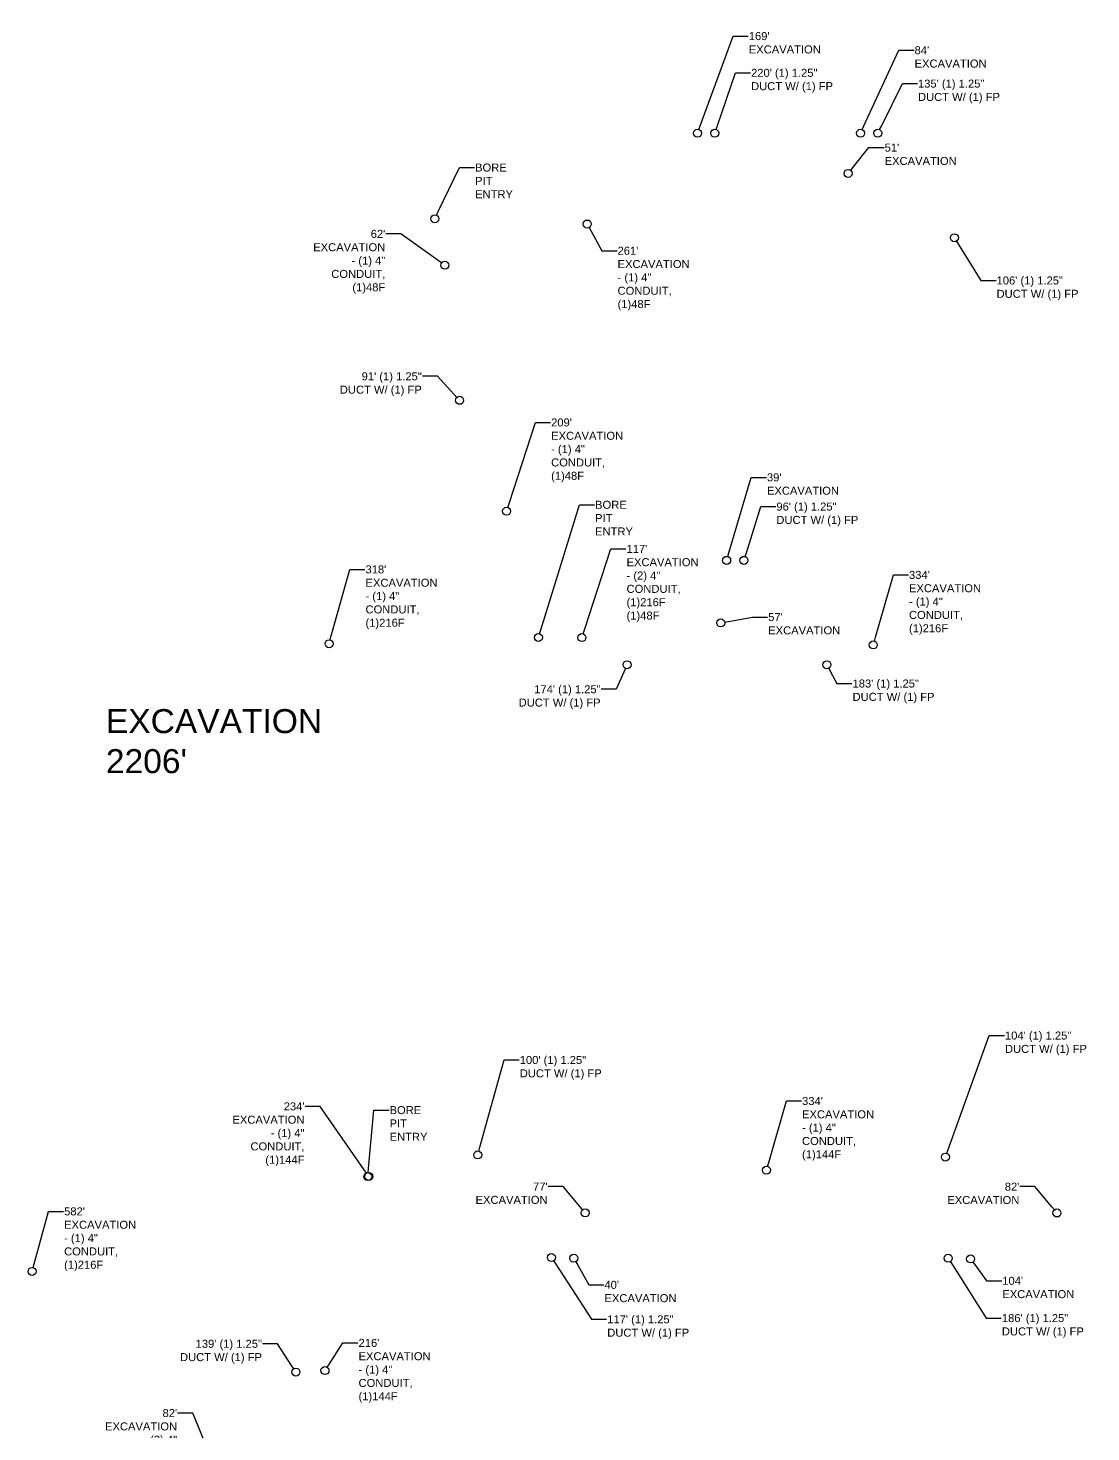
# Model space of a CAD drawing. Header units: millimetres. Extents: x -41032736 to 811436, y 699275 to 12282705.
# Drawn here: x -41032667 to -41032003, y 12281310 to 12282187 of the extents above; entities that cross this region are included whole.
import ezdxf
from ezdxf import colors
from ezdxf.entities.mleader import LeaderData, LeaderLine
from ezdxf.math import Vec2, Vec3

# ---------------------------------------------------------------- set-up
doc = ezdxf.new("R2010")
doc.units = ezdxf.units.MM
doc.header["$MEASUREMENT"] = 0
doc.layers.get('0').update_dxf_attribs({"linetype": 'CONTINUOUS'})
doc.layers.add('EXCAVATION', color=1, linetype='CONTINUOUS')
doc.styles.add('Legend', font='arial.ttf')
doc.styles.get("Standard").update_dxf_attribs({"font": 'arial.ttf'})

# ---------------------------------------------------------------- blocks, each defined once
blk = doc.blocks.new('_DotBlank')
at = {"color": 0, "linetype": 'ByBlock', "lineweight": -2}
blk.add_line((-0.5, 0), (-1, 0), dxfattribs=at)
blk.add_circle((0, 0), 0.5, dxfattribs=at)

msp = doc.modelspace()

# ---------------------------------------------------------------- texts
at = {"layer": 'EXCAVATION', "linetype": 'Continuous', "insert": (-41032618.46, 12281761.91), "char_height": 15, "attachment_point": 1}
msp.add_mtext_dynamic_manual_height_columns("EXCAVATION\\P2206'", width=166.4933, gutter_width=1, heights=[0], dxfattribs=at)

# ---------------------------------------------------------------- leaders
at = {"layer": 'EXCAVATION', "color": 1, "lineweight": 9}
ml = msp.add_multileader_mtext('Standard', dxfattribs=at)
ml.set_content("169' \\PEXCAVATION ", color=1, style='Legend')
ml.set_leader_properties()
ml.set_arrow_properties(name='DOTBLANK')
ml.build(insert=Vec2(0, 0))
ml.multileader.update_dxf_attribs({"dogleg_length": 0.36, "arrow_head_size": 5})
ctx = ml.context
ctx.base_point, ctx.char_height, ctx.arrow_head_size, ctx.landing_gap_size, ctx.plane_origin = Vec3(-41032217.15, 12282182.44), 5, 5, 0.347, Vec3(-41032217.74, 12282062.76)
notes = []
notes.append((ctx, [(1, (1, 1, 0), (-41032226.57, 12282182.44), (1, 0), 9.42, [(0, [(-41032248.84, 12282121.77)], 0, [])])]))
ctx.mtext.insert, ctx.mtext.width, ctx.mtext.defined_height, ctx.mtext.flow_direction = Vec3(-41032216.81, 12282184.94), 35.783, 11.4, 5
ctx.mtext.has_bg_fill, ctx.mtext.bg_color, ctx.mtext.bg_scale_factor, ctx.mtext.bg_transparency, ctx.mtext.use_window_bg_color = 1, -1027028792, 1.5, 0, 1
ml = msp.add_multileader_mtext('Standard', dxfattribs=at)
ml.set_content("84' \\PEXCAVATION ", color=1, style='Legend')
ml.set_leader_properties()
ml.set_arrow_properties(name='DOTBLANK')
ml.build(insert=Vec2(0, 0))
ml.multileader.update_dxf_attribs({"dogleg_length": 0.36, "arrow_head_size": 5})
ctx = ml.context
ctx.base_point, ctx.char_height, ctx.arrow_head_size, ctx.landing_gap_size, ctx.plane_origin = Vec3(-41032113.56, 12282173.59), 5, 5, 0.347, Vec3(-41032115.9, 12282062.76)
notes.append((ctx, [(1, (1, 1, 0), (-41032122.98, 12282173.59), (1, 0), 9.42, [(0, [(-41032147, 12282121.77)], 0, [])])]))
ctx.mtext.insert, ctx.mtext.width, ctx.mtext.defined_height, ctx.mtext.flow_direction = Vec3(-41032113.22, 12282176.09), 35.783, 11.4, 5
ctx.mtext.has_bg_fill, ctx.mtext.bg_color, ctx.mtext.bg_scale_factor, ctx.mtext.bg_transparency, ctx.mtext.use_window_bg_color = 1, -1027028792, 1.5, 0, 1
ml = msp.add_multileader_mtext('Standard', dxfattribs=at)
ml.set_content('62\' \\PEXCAVATION - (1) 4" CONDUIT, (1)48F\\P ', color=1, style='Legend')
ml.set_leader_properties()
ml.set_arrow_properties(name='DOTBLANK')
ml.build(insert=Vec2(0, 0))
ml.multileader.update_dxf_attribs({"dogleg_length": 0.36, "arrow_head_size": 5})
ctx = ml.context
ctx.base_point, ctx.char_height, ctx.arrow_head_size, ctx.landing_gap_size, ctx.plane_origin = Vec3(-41032492.6, 12282058.85), 5, 5, 0.347, Vec3(-41032375.01, 12281993.68)
ctx.text_align_type = 2
notes.append((ctx, [(0, (1, 1, 0), (-41032434.15, 12282058.85), (-1, 0), 9.42, [(0, [(-41032406.71, 12282039.25)], 0, [])])]))
ctx.mtext.insert, ctx.mtext.width, ctx.mtext.defined_height, ctx.mtext.alignment, ctx.mtext.flow_direction = Vec3(-41032443.92, 12282061.35), 42.6073, 12.23, 3, 5
ctx.mtext.has_bg_fill, ctx.mtext.bg_color, ctx.mtext.bg_scale_factor, ctx.mtext.bg_transparency, ctx.mtext.use_window_bg_color = 1, -1027028792, 1.5, 0, 1
ml = msp.add_multileader_mtext('Standard', dxfattribs=at)
ml.set_content('261\' \\PEXCAVATION - (1) 4" CONDUIT, (1)48F\\P ', color=1, style='Legend')
ml.set_leader_properties()
ml.set_arrow_properties(name='DOTBLANK')
ml.build(insert=Vec2(0, 0))
ml.multileader.update_dxf_attribs({"dogleg_length": 0.36, "arrow_head_size": 5})
ctx = ml.context
ctx.base_point, ctx.char_height, ctx.arrow_head_size, ctx.landing_gap_size, ctx.plane_origin = Vec3(-41032299.14, 12282048.33), 5, 5, 0.347, Vec3(-41032286.08, 12282019.45)
notes.append((ctx, [(1, (1, 1, 0), (-41032308.56, 12282048.33), (1, 0), 9.42, [(0, [(-41032317.78, 12282065.02)], 0, [])])]))
ctx.mtext.insert, ctx.mtext.width, ctx.mtext.defined_height, ctx.mtext.flow_direction = Vec3(-41032298.79, 12282050.83), 42.6073, 12.23, 5
ctx.mtext.has_bg_fill, ctx.mtext.bg_color, ctx.mtext.bg_scale_factor, ctx.mtext.bg_transparency, ctx.mtext.use_window_bg_color = 1, -1027028792, 1.5, 0, 1
at = {"layer": 'EXCAVATION', "linetype": 'Continuous'}
ml = msp.add_multileader_mtext('Standard', dxfattribs=at)
ml.set_content('106\' (1) 1.25"\\PDUCT W/ (1) FP', color=256, style='Legend')
ml.set_leader_properties()
ml.set_arrow_properties(name='DOTBLANK')
ml.build(insert=Vec2(0, 0))
ml.multileader.update_dxf_attribs({"dogleg_length": 0.36, "arrow_head_size": 5})
ctx = ml.context
ctx.base_point, ctx.char_height, ctx.arrow_head_size, ctx.landing_gap_size, ctx.plane_origin = Vec3(-41032062.34, 12282029.74), 5, 5, 0.347, Vec3(-41032099.08, 12281940.24)
notes.append((ctx, [(0, (1, 1, 0), (-41032071.77, 12282029.74), (1, 0), 9.42, [(0, [(-41032088.32, 12282056.44)], 0, [])])]))
ctx.mtext.insert, ctx.mtext.width, ctx.mtext.flow_direction = Vec3(-41032062, 12282032.24), 0.00000000248, 5
ctx.mtext.has_bg_fill, ctx.mtext.bg_color, ctx.mtext.bg_scale_factor, ctx.mtext.bg_transparency, ctx.mtext.use_window_bg_color = 1, -1027028792, 1.5, 0, 1
ml = msp.add_multileader_mtext('Standard', dxfattribs=at)
ml.set_content('91\' (1) 1.25"\\PDUCT W/ (1) FP', color=256, style='Legend')
ml.set_leader_properties()
ml.set_arrow_properties(name='DOTBLANK')
ml.build(insert=Vec2(0, 0))
ml.multileader.update_dxf_attribs({"dogleg_length": 0.36, "arrow_head_size": 5})
ctx = ml.context
ctx.base_point, ctx.char_height, ctx.arrow_head_size, ctx.landing_gap_size, ctx.plane_origin = Vec3(-41032486.45, 12281969.85), 5, 5, 0.347, Vec3(-41032401.49, 12281861.5)
ctx.text_align_type = 2
notes.append((ctx, [(1, (1, 1, 0), (-41032411.34, 12281969.85), (-1, 0), 9.42, [(0, [(-41032397.48, 12281954.85)], 0, [])])]))
ctx.mtext.insert, ctx.mtext.width, ctx.mtext.alignment, ctx.mtext.flow_direction = Vec3(-41032421.11, 12281972.35), 0.00000000248, 3, 5
ctx.mtext.has_bg_fill, ctx.mtext.bg_color, ctx.mtext.bg_scale_factor, ctx.mtext.bg_transparency, ctx.mtext.use_window_bg_color = 1, -1027028792, 1.5, 0, 1
at = {"layer": 'EXCAVATION', "color": 1, "lineweight": 9}
ml = msp.add_multileader_mtext('Standard', dxfattribs=at)
ml.set_content('209\' \\PEXCAVATION - (1) 4" CONDUIT, (1)48F\\P ', color=1, style='Legend')
ml.set_leader_properties()
ml.set_arrow_properties(name='DOTBLANK')
ml.build(insert=Vec2(0, 0))
ml.multileader.update_dxf_attribs({"dogleg_length": 0.36, "arrow_head_size": 5})
ctx = ml.context
ctx.base_point, ctx.char_height, ctx.arrow_head_size, ctx.landing_gap_size, ctx.plane_origin = Vec3(-41032340.65, 12281941.04), 5, 5, 0.347, Vec3(-41032336.45, 12281840.03)
notes.append((ctx, [(1, (1, 1, 0), (-41032350.07, 12281941.04), (1, 0), 9.42, [(0, [(-41032368.15, 12281885.59)], 0, [])])]))
ctx.mtext.insert, ctx.mtext.width, ctx.mtext.defined_height, ctx.mtext.flow_direction = Vec3(-41032340.3, 12281943.54), 42.6073, 12.23, 5
ctx.mtext.has_bg_fill, ctx.mtext.bg_color, ctx.mtext.bg_scale_factor, ctx.mtext.bg_transparency, ctx.mtext.use_window_bg_color = 1, -1027028792, 1.5, 0, 1
ml = msp.add_multileader_mtext('Standard', dxfattribs=at)
ml.set_content("39' \\PEXCAVATION ", color=1, style='Legend')
ml.set_leader_properties()
ml.set_arrow_properties(name='DOTBLANK')
ml.build(insert=Vec2(0, 0))
ml.multileader.update_dxf_attribs({"dogleg_length": 0.36, "arrow_head_size": 5})
ctx = ml.context
ctx.base_point, ctx.char_height, ctx.arrow_head_size, ctx.landing_gap_size, ctx.plane_origin = Vec3(-41032205.81, 12281906.72), 5, 5, 0.347, Vec3(-41032199.53, 12281795.86)
notes.append((ctx, [(1, (1, 1, 0), (-41032215.23, 12281906.72), (1, 0), 9.42, [(0, [(-41032230.63, 12281854.87)], 0, [])])]))
ctx.mtext.insert, ctx.mtext.width, ctx.mtext.defined_height, ctx.mtext.flow_direction = Vec3(-41032205.46, 12281909.22), 35.783, 11.4, 5
ctx.mtext.has_bg_fill, ctx.mtext.bg_color, ctx.mtext.bg_scale_factor, ctx.mtext.bg_transparency, ctx.mtext.use_window_bg_color = 1, -1027028792, 1.5, 0, 1
ml = msp.add_multileader_mtext('Standard', dxfattribs=at)
ml.set_content('117\' \\PEXCAVATION - (2) 4" CONDUIT, (1)216F\\P(1)48F ', color=1, style='Legend')
ml.set_leader_properties()
ml.set_arrow_properties(name='DOTBLANK')
ml.build(insert=Vec2(0, 0))
ml.multileader.update_dxf_attribs({"dogleg_length": 0.36, "arrow_head_size": 5})
ctx = ml.context
ctx.base_point, ctx.char_height, ctx.arrow_head_size, ctx.landing_gap_size, ctx.plane_origin = Vec3(-41032293.53, 12281862.06), 5, 5, 0.347, Vec3(-41032289.33, 12281761.04)
notes.append((ctx, [(1, (1, 1, 0), (-41032302.95, 12281862.06), (1, 0), 9.42, [(0, [(-41032321.03, 12281806.61)], 0, [])])]))
ctx.mtext.insert, ctx.mtext.width, ctx.mtext.defined_height, ctx.mtext.flow_direction = Vec3(-41032293.18, 12281864.56), 42.6073, 12.23, 5
ctx.mtext.has_bg_fill, ctx.mtext.bg_color, ctx.mtext.bg_scale_factor, ctx.mtext.bg_transparency, ctx.mtext.use_window_bg_color = 1, -1027028792, 1.5, 0, 1
ml = msp.add_multileader_mtext('Standard', dxfattribs=at)
ml.set_content('318\' \\PEXCAVATION - (1) 4" CONDUIT, (1)216F ', color=1, style='Legend')
ml.set_leader_properties()
ml.set_arrow_properties(name='DOTBLANK')
ml.build(insert=Vec2(0, 0))
ml.multileader.update_dxf_attribs({"dogleg_length": 0.36, "arrow_head_size": 5})
ctx = ml.context
ctx.base_point, ctx.char_height, ctx.arrow_head_size, ctx.landing_gap_size, ctx.plane_origin = Vec3(-41032456.62, 12281849.21), 5, 5, 0.347, Vec3(-41032447.3, 12281757.22)
notes.append((ctx, [(1, (1, 1, 0), (-41032466.04, 12281849.21), (1, 0), 9.42, [(0, [(-41032479, 12281802.79)], 0, [])])]))
ctx.mtext.insert, ctx.mtext.width, ctx.mtext.defined_height, ctx.mtext.flow_direction = Vec3(-41032456.28, 12281851.71), 42.6073, 12.23, 5
ctx.mtext.has_bg_fill, ctx.mtext.bg_color, ctx.mtext.bg_scale_factor, ctx.mtext.bg_transparency, ctx.mtext.use_window_bg_color = 1, -1027028792, 1.5, 0, 1
ml = msp.add_multileader_mtext('Standard', dxfattribs=at)
ml.set_content('334\' \\PEXCAVATION - (1) 4" CONDUIT, (1)216F ', color=1, style='Legend')
ml.set_leader_properties()
ml.set_arrow_properties(name='DOTBLANK')
ml.build(insert=Vec2(0, 0))
ml.multileader.update_dxf_attribs({"dogleg_length": 0.36, "arrow_head_size": 5})
ctx = ml.context
ctx.base_point, ctx.char_height, ctx.arrow_head_size, ctx.landing_gap_size, ctx.plane_origin = Vec3(-41032117.06, 12281845.78), 5, 5, 0.347, Vec3(-41032107.32, 12281756.43)
notes.append((ctx, [(1, (1, 1, 0), (-41032126.48, 12281845.78), (1, 0), 9.42, [(0, [(-41032139.02, 12281802)], 0, [])])]))
ctx.mtext.insert, ctx.mtext.width, ctx.mtext.defined_height, ctx.mtext.flow_direction = Vec3(-41032116.71, 12281848.28), 42.6073, 12.23, 5
ctx.mtext.has_bg_fill, ctx.mtext.bg_color, ctx.mtext.bg_scale_factor, ctx.mtext.bg_transparency, ctx.mtext.use_window_bg_color = 1, -1027028792, 1.5, 0, 1
ml = msp.add_multileader_mtext('Standard', dxfattribs=at)
ml.set_content("57' \\PEXCAVATION ", color=1, style='Legend')
ml.set_leader_properties()
ml.set_arrow_properties(name='DOTBLANK')
ml.build(insert=Vec2(0, 0))
ml.multileader.update_dxf_attribs({"dogleg_length": 0.36, "arrow_head_size": 5})
ctx = ml.context
ctx.base_point, ctx.char_height, ctx.arrow_head_size, ctx.landing_gap_size, ctx.plane_origin = Vec3(-41032205.02, 12281819.46), 5, 5, 0.347, Vec3(-41032203.25, 12281756.78)
notes.append((ctx, [(1, (1, 1, 0), (-41032214.44, 12281819.46), (1, 0), 9.42, [(0, [(-41032234.35, 12281815.79)], 0, [])])]))
ctx.mtext.insert, ctx.mtext.width, ctx.mtext.defined_height, ctx.mtext.flow_direction = Vec3(-41032204.68, 12281821.96), 35.783, 11.4, 5
ctx.mtext.has_bg_fill, ctx.mtext.bg_color, ctx.mtext.bg_scale_factor, ctx.mtext.bg_transparency, ctx.mtext.use_window_bg_color = 1, -1027028792, 1.5, 0, 1
at = {"layer": 'EXCAVATION', "linetype": 'Continuous'}
ml = msp.add_multileader_mtext('Standard', dxfattribs=at)
ml.set_content('174\' (1) 1.25"\\PDUCT W/ (1) FP', color=256, style='Legend')
ml.set_leader_properties()
ml.set_arrow_properties(name='DOTBLANK')
ml.build(insert=Vec2(0, 0))
ml.multileader.update_dxf_attribs({"dogleg_length": 0.36, "arrow_head_size": 5})
ctx = ml.context
ctx.base_point, ctx.char_height, ctx.arrow_head_size, ctx.landing_gap_size, ctx.plane_origin = Vec3(-41032374.73, 12281774.34), 5, 5, 0.347, Vec3(-41032312.45, 12281675.79)
ctx.text_align_type = 2
notes.append((ctx, [(1, (1, 1, 0), (-41032299.61, 12281774.34), (-1, 0), 9.42, [(0, [(-41032292.84, 12281789.65)], 0, [])])]))
ctx.mtext.insert, ctx.mtext.width, ctx.mtext.alignment, ctx.mtext.flow_direction = Vec3(-41032309.38, 12281776.84), 0.00000000248, 3, 5
ctx.mtext.has_bg_fill, ctx.mtext.bg_color, ctx.mtext.bg_scale_factor, ctx.mtext.bg_transparency, ctx.mtext.use_window_bg_color = 1, -1027028792, 1.5, 0, 1
ml = msp.add_multileader_mtext('Standard', dxfattribs=at)
ml.set_content('183\' (1) 1.25"\\PDUCT W/ (1) FP', color=256, style='Legend')
ml.set_leader_properties()
ml.set_arrow_properties(name='DOTBLANK')
ml.build(insert=Vec2(0, 0))
ml.multileader.update_dxf_attribs({"dogleg_length": 0.36, "arrow_head_size": 5})
ctx = ml.context
ctx.base_point, ctx.char_height, ctx.arrow_head_size, ctx.landing_gap_size, ctx.plane_origin = Vec3(-41032152.33, 12281777.91), 5, 5, 0.347, Vec3(-41032172.94, 12281675.28)
notes.append((ctx, [(0, (1, 1, 0), (-41032161.75, 12281777.91), (1, 0), 9.42, [(0, [(-41032168.04, 12281789.66)], 0, [])])]))
ctx.mtext.insert, ctx.mtext.width, ctx.mtext.flow_direction = Vec3(-41032151.98, 12281780.41), 0.00000000248, 5
ctx.mtext.has_bg_fill, ctx.mtext.bg_color, ctx.mtext.bg_scale_factor, ctx.mtext.bg_transparency, ctx.mtext.use_window_bg_color = 1, -1027028792, 1.5, 0, 1
ml = msp.add_multileader_mtext('Standard', dxfattribs=at)
ml.set_content('104\' (1) 1.25"\\PDUCT W/ (1) FP', color=256, style='Legend')
ml.set_leader_properties()
ml.set_arrow_properties(name='DOTBLANK')
ml.build(insert=Vec2(0, 0))
ml.multileader.update_dxf_attribs({"dogleg_length": 0.36, "arrow_head_size": 5})
ctx = ml.context
ctx.base_point, ctx.char_height, ctx.arrow_head_size, ctx.landing_gap_size, ctx.plane_origin = Vec3(-41032057.1, 12281557.96), 5, 5, 0.347, Vec3(-41032104.95, 12281372.2)
notes.append((ctx, [(0, (1, 1, 0), (-41032066.53, 12281557.96), (1, 0), 9.42, [(0, [(-41032093.98, 12281482.04)], 0, [])])]))
ctx.mtext.insert, ctx.mtext.width, ctx.mtext.flow_direction = Vec3(-41032056.76, 12281560.46), 0.00000000248, 5
ctx.mtext.has_bg_fill, ctx.mtext.bg_color, ctx.mtext.bg_scale_factor, ctx.mtext.bg_transparency, ctx.mtext.use_window_bg_color = 1, -1027028792, 1.5, 0, 1
ml = msp.add_multileader_mtext('Standard', dxfattribs=at)
ml.set_content('100\' (1) 1.25"\\PDUCT W/ (1) FP', color=256, style='Legend')
ml.set_leader_properties()
ml.set_arrow_properties(name='DOTBLANK')
ml.build(insert=Vec2(0, 0))
ml.multileader.update_dxf_attribs({"dogleg_length": 0.36, "arrow_head_size": 5})
ctx = ml.context
ctx.base_point, ctx.char_height, ctx.arrow_head_size, ctx.landing_gap_size, ctx.plane_origin = Vec3(-41032360.26, 12281542.68), 5, 5, 0.347, Vec3(-41032397.15, 12281373.5)
notes.append((ctx, [(0, (1, 1, 0), (-41032369.68, 12281542.68), (1, 0), 9.42, [(0, [(-41032386.18, 12281483.34)], 0, [])])]))
ctx.mtext.insert, ctx.mtext.width, ctx.mtext.flow_direction = Vec3(-41032359.91, 12281545.18), 0.00000000248, 5
ctx.mtext.has_bg_fill, ctx.mtext.bg_color, ctx.mtext.bg_scale_factor, ctx.mtext.bg_transparency, ctx.mtext.use_window_bg_color = 1, -1027028792, 1.5, 0, 1
at = {"layer": 'EXCAVATION', "color": 1, "lineweight": 9}
ml = msp.add_multileader_mtext('Standard', dxfattribs=at)
ml.set_content('334\' \\PEXCAVATION - (1) 4" CONDUIT, (1)144F ', color=1, style='Legend')
ml.set_leader_properties()
ml.set_arrow_properties(name='DOTBLANK')
ml.build(insert=Vec2(0, 0))
ml.multileader.update_dxf_attribs({"dogleg_length": 0.36, "arrow_head_size": 5})
ctx = ml.context
ctx.base_point, ctx.char_height, ctx.arrow_head_size, ctx.landing_gap_size, ctx.plane_origin = Vec3(-41032183.88, 12281517.06), 5, 5, 0.347, Vec3(-41032174.07, 12281428.26)
notes.append((ctx, [(1, (1, 1, 0), (-41032193.3, 12281517.06), (1, 0), 9.42, [(0, [(-41032205.77, 12281473.83)], 0, [])])]))
ctx.mtext.insert, ctx.mtext.width, ctx.mtext.defined_height, ctx.mtext.flow_direction = Vec3(-41032183.53, 12281519.56), 42.6073, 12.23, 5
ctx.mtext.has_bg_fill, ctx.mtext.bg_color, ctx.mtext.bg_scale_factor, ctx.mtext.bg_transparency, ctx.mtext.use_window_bg_color = 1, -1027028792, 1.5, 0, 1
ml = msp.add_multileader_mtext('Standard', dxfattribs=at)
ml.set_content('234\' \\PEXCAVATION - (1) 4" CONDUIT, (1)144F ', color=1, style='Legend')
ml.set_leader_properties()
ml.set_arrow_properties(name='DOTBLANK')
ml.build(insert=Vec2(0, 0))
ml.multileader.update_dxf_attribs({"dogleg_length": 0.36, "arrow_head_size": 5})
ctx = ml.context
ctx.base_point, ctx.char_height, ctx.arrow_head_size, ctx.landing_gap_size, ctx.plane_origin = Vec3(-41032543.08, 12281513.71), 5, 5, 0.347, Vec3(-41032422.5, 12281424.38)
ctx.text_align_type = 2
notes.append((ctx, [(0, (1, 1, 0), (-41032484.63, 12281513.71), (-1, 0), 9.42, [(0, [(-41032454.2, 12281469.95)], 0, [])])]))
ctx.mtext.insert, ctx.mtext.width, ctx.mtext.defined_height, ctx.mtext.alignment, ctx.mtext.flow_direction = Vec3(-41032494.4, 12281516.21), 42.6073, 12.23, 3, 5
ctx.mtext.has_bg_fill, ctx.mtext.bg_color, ctx.mtext.bg_scale_factor, ctx.mtext.bg_transparency, ctx.mtext.use_window_bg_color = 1, -1027028792, 1.5, 0, 1
ml = msp.add_multileader_mtext('Standard', dxfattribs=at)
ml.set_content("77' \\PEXCAVATION ", color=1, style='Legend')
ml.set_leader_properties()
ml.set_arrow_properties(name='DOTBLANK')
ml.build(insert=Vec2(0, 0))
ml.multileader.update_dxf_attribs({"dogleg_length": 0.36, "arrow_head_size": 5})
ctx = ml.context
ctx.base_point, ctx.char_height, ctx.arrow_head_size, ctx.landing_gap_size, ctx.plane_origin = Vec3(-41032391.17, 12281463.62), 5, 5, 0.347, Vec3(-41032297.95, 12281393.97)
ctx.text_align_type = 2
notes.append((ctx, [(0, (1, 1, 0), (-41032332.72, 12281463.62), (-1, 0), 9.42, [(0, [(-41032319.03, 12281447.15)], 0, [])])]))
ctx.mtext.insert, ctx.mtext.width, ctx.mtext.defined_height, ctx.mtext.alignment, ctx.mtext.flow_direction = Vec3(-41032342.49, 12281466.12), 35.783, 11.4, 3, 5
ctx.mtext.has_bg_fill, ctx.mtext.bg_color, ctx.mtext.bg_scale_factor, ctx.mtext.bg_transparency, ctx.mtext.use_window_bg_color = 1, -1027028792, 1.5, 0, 1
ml = msp.add_multileader_mtext('Standard', dxfattribs=at)
ml.set_content("82' \\PEXCAVATION ", color=1, style='Legend')
ml.set_leader_properties()
ml.set_arrow_properties(name='DOTBLANK')
ml.build(insert=Vec2(0, 0))
ml.multileader.update_dxf_attribs({"dogleg_length": 0.36, "arrow_head_size": 5})
ctx = ml.context
ctx.base_point, ctx.char_height, ctx.arrow_head_size, ctx.landing_gap_size, ctx.plane_origin = Vec3(-41032096.44, 12281463.54), 5, 5, 0.347, Vec3(-41032003.23, 12281393.89)
ctx.text_align_type = 2
notes.append((ctx, [(0, (1, 1, 0), (-41032037.99, 12281463.54), (-1, 0), 9.42, [(0, [(-41032024.3, 12281447.08)], 0, [])])]))
ctx.mtext.insert, ctx.mtext.width, ctx.mtext.defined_height, ctx.mtext.alignment, ctx.mtext.flow_direction = Vec3(-41032047.76, 12281466.04), 35.783, 11.4, 3, 5
ctx.mtext.has_bg_fill, ctx.mtext.bg_color, ctx.mtext.bg_scale_factor, ctx.mtext.bg_transparency, ctx.mtext.use_window_bg_color = 1, -1027028792, 1.5, 0, 1
ml = msp.add_multileader_mtext('Standard', dxfattribs=at)
ml.set_content('582\' \\PEXCAVATION - (1) 4" CONDUIT, (1)216F ', color=1, style='Legend')
ml.set_leader_properties()
ml.set_arrow_properties(name='DOTBLANK')
ml.build(insert=Vec2(0, 0))
ml.multileader.update_dxf_attribs({"dogleg_length": 0.36, "arrow_head_size": 5})
ctx = ml.context
ctx.base_point, ctx.char_height, ctx.arrow_head_size, ctx.landing_gap_size, ctx.plane_origin = Vec3(-41032644.93, 12281448.08), 5, 5, 0.347, Vec3(-41032632.89, 12281364.98)
notes.append((ctx, [(1, (1, 1, 0), (-41032654.35, 12281448.08), (1, 0), 9.42, [(0, [(-41032664.59, 12281410.55)], 0, [])])]))
ctx.mtext.insert, ctx.mtext.width, ctx.mtext.defined_height, ctx.mtext.flow_direction = Vec3(-41032644.58, 12281450.58), 42.6073, 12.23, 5
ctx.mtext.has_bg_fill, ctx.mtext.bg_color, ctx.mtext.bg_scale_factor, ctx.mtext.bg_transparency, ctx.mtext.use_window_bg_color = 1, -1027028792, 1.5, 0, 1
at = {"layer": 'EXCAVATION', "linetype": 'Continuous'}
ml = msp.add_multileader_mtext('Standard', dxfattribs=at)
ml.set_content('117\' (1) 1.25"\\PDUCT W/ (1) FP', color=256, style='Legend')
ml.set_leader_properties()
ml.set_arrow_properties(name='DOTBLANK')
ml.build(insert=Vec2(0, 0))
ml.multileader.update_dxf_attribs({"dogleg_length": 0.36, "arrow_head_size": 5})
ctx = ml.context
ctx.base_point, ctx.char_height, ctx.arrow_head_size, ctx.landing_gap_size, ctx.plane_origin = Vec3(-41032305.6, 12281380.64), 5, 5, 0.347, Vec3(-41032351.11, 12281309.42)
notes.append((ctx, [(0, (1, 1, 0), (-41032315.02, 12281380.64), (1, 0), 9.42, [(0, [(-41032340.15, 12281419.26)], 0, [])])]))
ctx.mtext.insert, ctx.mtext.width, ctx.mtext.flow_direction = Vec3(-41032305.25, 12281383.14), 0.00000000248, 5
ctx.mtext.has_bg_fill, ctx.mtext.bg_color, ctx.mtext.bg_scale_factor, ctx.mtext.bg_transparency, ctx.mtext.use_window_bg_color = 1, -1027028792, 1.5, 0, 1
ml = msp.add_multileader_mtext('Standard', dxfattribs=at)
ml.set_content('186\' (1) 1.25"\\PDUCT W/ (1) FP', color=256, style='Legend')
ml.set_leader_properties()
ml.set_arrow_properties(name='DOTBLANK')
ml.build(insert=Vec2(0, 0))
ml.multileader.update_dxf_attribs({"dogleg_length": 0.36, "arrow_head_size": 5})
ctx = ml.context
ctx.base_point, ctx.char_height, ctx.arrow_head_size, ctx.landing_gap_size, ctx.plane_origin = Vec3(-41032059.03, 12281381.43), 5, 5, 0.347, Vec3(-41032103.2, 12281308.97)
notes.append((ctx, [(0, (1, 1, 0), (-41032068.45, 12281381.43), (1, 0), 9.42, [(0, [(-41032092.23, 12281418.81)], 0, [])])]))
ctx.mtext.insert, ctx.mtext.width, ctx.mtext.flow_direction = Vec3(-41032058.68, 12281383.93), 0.00000000248, 5
ctx.mtext.has_bg_fill, ctx.mtext.bg_color, ctx.mtext.bg_scale_factor, ctx.mtext.bg_transparency, ctx.mtext.use_window_bg_color = 1, -1027028792, 1.5, 0, 1
at = {"layer": 'EXCAVATION', "color": 1, "lineweight": 9}
ml = msp.add_multileader_mtext('Standard', dxfattribs=at)
ml.set_content('216\' \\PEXCAVATION - (1) 4" CONDUIT, (1)144F ', color=1, style='Legend')
ml.set_leader_properties()
ml.set_arrow_properties(name='DOTBLANK')
ml.build(insert=Vec2(0, 0))
ml.multileader.update_dxf_attribs({"dogleg_length": 0.36, "arrow_head_size": 5})
ctx = ml.context
ctx.base_point, ctx.char_height, ctx.arrow_head_size, ctx.landing_gap_size, ctx.plane_origin = Vec3(-41032460.97, 12281365.91), 5, 5, 0.347, Vec3(-41032449.89, 12281303.09)
notes.append((ctx, [(1, (1, 1, 0), (-41032470.39, 12281365.91), (1, 0), 9.42, [(0, [(-41032481.59, 12281348.66)], 0, [])])]))
ctx.mtext.insert, ctx.mtext.width, ctx.mtext.defined_height, ctx.mtext.flow_direction = Vec3(-41032460.62, 12281368.41), 42.6073, 12.23, 5
ctx.mtext.has_bg_fill, ctx.mtext.bg_color, ctx.mtext.bg_scale_factor, ctx.mtext.bg_transparency, ctx.mtext.use_window_bg_color = 1, -1027028792, 1.5, 0, 1
ml = msp.add_multileader_mtext('Standard', dxfattribs=at)
ml.set_content('82\' \\PEXCAVATION - (3) 4" CONDUIT, (1)144F\\P(1)48F\\P(1)432F ', color=1, style='Legend')
ml.set_leader_properties()
ml.set_arrow_properties(name='DOTBLANK')
ml.build(insert=Vec2(0, 0))
ml.multileader.update_dxf_attribs({"dogleg_length": 0.36, "arrow_head_size": 5})
ctx = ml.context
ctx.base_point, ctx.char_height, ctx.arrow_head_size, ctx.landing_gap_size, ctx.plane_origin = Vec3(-41032622.67, 12281322.07), 5, 5, 0.347, Vec3(-41032493.55, 12281182.28)
ctx.text_align_type = 2
notes.append((ctx, [(0, (1, 1, 0), (-41032564.22, 12281322.07), (-1, 0), 9.42, [(0, [(-41032525.25, 12281227.85)], 0, [])])]))
ctx.mtext.insert, ctx.mtext.width, ctx.mtext.defined_height, ctx.mtext.alignment, ctx.mtext.flow_direction = Vec3(-41032573.99, 12281324.57), 41.1337, 12.23, 3, 5
ctx.mtext.has_bg_fill, ctx.mtext.bg_color, ctx.mtext.bg_scale_factor, ctx.mtext.bg_transparency, ctx.mtext.use_window_bg_color = 1, -1027028792, 1.5, 0, 1
for ctx, leaders in notes:
    for number, flags, end, landing, length, lines in leaders:
        leader = LeaderData()
        leader.index, (leader.has_last_leader_line, leader.has_dogleg_vector, leader.attachment_direction) = number, flags
        leader.last_leader_point, leader.dogleg_vector, leader.dogleg_length = Vec3(end), Vec3(landing), length
        for number, points, colour, breaks in lines:
            line = LeaderLine()
            line.index, line.vertices, line.color, line.breaks = number, Vec3.list(points), colors.encode_raw_color(colour), breaks
            leader.lines.append(line)
        ctx.leaders.append(leader)

# ---------------------------------------------------------------- next in the draw order: leaders
at = {"layer": 'EXCAVATION', "linetype": 'Continuous'}
ml = msp.add_multileader_mtext('Standard', dxfattribs=at)
ml.set_content('220\' (1) 1.25"\\PDUCT W/ (1) FP', color=256, style='Legend')
ml.set_leader_properties()
ml.set_arrow_properties(name='DOTBLANK')
ml.build(insert=Vec2(0, 0))
ml.multileader.update_dxf_attribs({"dogleg_length": 0.36, "arrow_head_size": 5})
ctx = ml.context
ctx.base_point, ctx.char_height, ctx.arrow_head_size, ctx.landing_gap_size, ctx.plane_origin = Vec3(-41032215.74, 12282159.48), 5, 5, 0.347, Vec3(-41032249.6, 12282007.36)
notes = []
notes.append((ctx, [(0, (1, 1, 0), (-41032225.16, 12282159.48), (1, 0), 9.42, [(0, [(-41032238.03, 12282121.77)], 0, [])])]))
ctx.mtext.insert, ctx.mtext.width, ctx.mtext.flow_direction = Vec3(-41032215.39, 12282161.98), 0.00000000248, 5
ctx.mtext.has_bg_fill, ctx.mtext.bg_color, ctx.mtext.bg_scale_factor, ctx.mtext.bg_transparency, ctx.mtext.use_window_bg_color = 1, -1027028792, 1.5, 0, 1
ml = msp.add_multileader_mtext('Standard', dxfattribs=at)
ml.set_content('135\' (1) 1.25"\\PDUCT W/ (1) FP', color=256, style='Legend')
ml.set_leader_properties()
ml.set_arrow_properties(name='DOTBLANK')
ml.build(insert=Vec2(0, 0))
ml.multileader.update_dxf_attribs({"dogleg_length": 0.36, "arrow_head_size": 5})
ctx = ml.context
ctx.base_point, ctx.char_height, ctx.arrow_head_size, ctx.landing_gap_size, ctx.plane_origin = Vec3(-41032111.44, 12282152.75), 5, 5, 0.347, Vec3(-41032147.76, 12282007.36)
notes.append((ctx, [(0, (1, 1, 0), (-41032120.86, 12282152.75), (1, 0), 9.42, [(0, [(-41032136.19, 12282121.77)], 0, [])])]))
ctx.mtext.insert, ctx.mtext.width, ctx.mtext.flow_direction = Vec3(-41032111.09, 12282155.25), 0.00000000248, 5
ctx.mtext.has_bg_fill, ctx.mtext.bg_color, ctx.mtext.bg_scale_factor, ctx.mtext.bg_transparency, ctx.mtext.use_window_bg_color = 1, -1027028792, 1.5, 0, 1
at = {"layer": 'EXCAVATION', "color": 7, "lineweight": 9}
ml = msp.add_multileader_mtext('Standard', dxfattribs=at)
ml.set_content('BORE PIT ENTRY ', color=7, style='Legend')
ml.set_leader_properties()
ml.set_arrow_properties(name='DOTBLANK')
ml.build(insert=Vec2(0, 0))
ml.multileader.update_dxf_attribs({"dogleg_length": 0.36, "arrow_head_size": 5})
ctx = ml.context
ctx.base_point, ctx.char_height, ctx.arrow_head_size, ctx.landing_gap_size, ctx.plane_origin = Vec3(-41032388.16, 12282100.3), 5, 5, 0.347, Vec3(-41032398.32, 12282015.48)
notes.append((ctx, [(1, (1, 1, 0), (-41032397.58, 12282100.3), (1, 0), 9.42, [(0, [(-41032412.96, 12282068.3)], 0, [])])]))
ctx.mtext.insert, ctx.mtext.width, ctx.mtext.defined_height, ctx.mtext.flow_direction = Vec3(-41032387.81, 12282102.8), 22.8053, 11.4, 5
ctx.mtext.has_bg_fill, ctx.mtext.bg_color, ctx.mtext.bg_scale_factor, ctx.mtext.bg_transparency, ctx.mtext.use_window_bg_color = 1, -1027028792, 1.5, 0, 1
ml = msp.add_multileader_mtext('Standard', dxfattribs=at)
ml.set_content('BORE PIT ENTRY ', color=7, style='Legend')
ml.set_leader_properties()
ml.set_arrow_properties(name='DOTBLANK')
ml.build(insert=Vec2(0, 0))
ml.multileader.update_dxf_attribs({"dogleg_length": 0.36, "arrow_head_size": 5})
ctx = ml.context
ctx.base_point, ctx.char_height, ctx.arrow_head_size, ctx.landing_gap_size, ctx.plane_origin = Vec3(-41032313.19, 12281889.59), 5, 5, 0.347, Vec3(-41032333.63, 12281753.84)
notes.append((ctx, [(1, (1, 1, 0), (-41032322.61, 12281889.59), (1, 0), 9.42, [(0, [(-41032348.27, 12281806.66)], 0, [])])]))
ctx.mtext.insert, ctx.mtext.width, ctx.mtext.defined_height, ctx.mtext.flow_direction = Vec3(-41032312.85, 12281892.09), 22.8053, 11.4, 5
ctx.mtext.has_bg_fill, ctx.mtext.bg_color, ctx.mtext.bg_scale_factor, ctx.mtext.bg_transparency, ctx.mtext.use_window_bg_color = 1, -1027028792, 1.5, 0, 1
at = {"layer": 'EXCAVATION', "linetype": 'Continuous'}
ml = msp.add_multileader_mtext('Standard', dxfattribs=at)
ml.set_content('96\' (1) 1.25"\\PDUCT W/ (1) FP', color=256, style='Legend')
ml.set_leader_properties()
ml.set_arrow_properties(name='DOTBLANK')
ml.build(insert=Vec2(0, 0))
ml.multileader.update_dxf_attribs({"dogleg_length": 0.36, "arrow_head_size": 5})
ctx = ml.context
ctx.base_point, ctx.char_height, ctx.arrow_head_size, ctx.landing_gap_size, ctx.plane_origin = Vec3(-41032199.92, 12281888.48), 5, 5, 0.347, Vec3(-41032231.39, 12281740.46)
notes.append((ctx, [(0, (1, 1, 0), (-41032209.34, 12281888.48), (1, 0), 9.42, [(0, [(-41032219.82, 12281854.87)], 0, [])])]))
ctx.mtext.insert, ctx.mtext.width, ctx.mtext.flow_direction = Vec3(-41032199.57, 12281890.98), 0.00000000248, 5
ctx.mtext.has_bg_fill, ctx.mtext.bg_color, ctx.mtext.bg_scale_factor, ctx.mtext.bg_transparency, ctx.mtext.use_window_bg_color = 1, -1027028792, 1.5, 0, 1
at = {"layer": 'EXCAVATION', "color": 7, "lineweight": 9}
ml = msp.add_multileader_mtext('Standard', dxfattribs=at)
ml.set_content('BORE PIT ENTRY ', color=7, style='Legend')
ml.set_leader_properties()
ml.set_arrow_properties(name='DOTBLANK')
ml.build(insert=Vec2(0, 0))
ml.multileader.update_dxf_attribs({"dogleg_length": 0.36, "arrow_head_size": 5})
ctx = ml.context
ctx.base_point, ctx.char_height, ctx.arrow_head_size, ctx.landing_gap_size, ctx.plane_origin = Vec3(-41032441.58, 12281511.38), 5, 5, 0.347, Vec3(-41032440.27, 12281417.02)
notes.append((ctx, [(1, (1, 1, 0), (-41032451, 12281511.38), (1, 0), 9.42, [(0, [(-41032454.9, 12281469.84)], 0, [])])]))
ctx.mtext.insert, ctx.mtext.width, ctx.mtext.defined_height, ctx.mtext.flow_direction = Vec3(-41032441.23, 12281513.88), 22.8053, 11.4, 5
ctx.mtext.has_bg_fill, ctx.mtext.bg_color, ctx.mtext.bg_scale_factor, ctx.mtext.bg_transparency, ctx.mtext.use_window_bg_color = 1, -1027028792, 1.5, 0, 1
at = {"layer": 'EXCAVATION', "color": 1, "lineweight": 9}
ml = msp.add_multileader_mtext('Standard', dxfattribs=at)
ml.set_content("40' \\PEXCAVATION ", color=1, style='Legend')
ml.set_leader_properties()
ml.set_arrow_properties(name='DOTBLANK')
ml.build(insert=Vec2(0, 0))
ml.multileader.update_dxf_attribs({"dogleg_length": 0.36, "arrow_head_size": 5})
ctx = ml.context
ctx.base_point, ctx.char_height, ctx.arrow_head_size, ctx.landing_gap_size, ctx.plane_origin = Vec3(-41032307.33, 12281402.21), 5, 5, 0.347, Vec3(-41032311.49, 12281366.01)
notes.append((ctx, [(1, (1, 1, 0), (-41032316.75, 12281402.21), (1, 0), 9.42, [(0, [(-41032326.13, 12281418.83)], 0, [])])]))
ctx.mtext.insert, ctx.mtext.width, ctx.mtext.defined_height, ctx.mtext.flow_direction = Vec3(-41032306.98, 12281404.71), 35.783, 11.4, 5
ctx.mtext.has_bg_fill, ctx.mtext.bg_color, ctx.mtext.bg_scale_factor, ctx.mtext.bg_transparency, ctx.mtext.use_window_bg_color = 1, -1027028792, 1.5, 0, 1
ml = msp.add_multileader_mtext('Standard', dxfattribs=at)
ml.set_content("104' \\PEXCAVATION ", color=1, style='Legend')
ml.set_leader_properties()
ml.set_arrow_properties(name='DOTBLANK')
ml.build(insert=Vec2(0, 0))
ml.multileader.update_dxf_attribs({"dogleg_length": 0.36, "arrow_head_size": 5})
ctx = ml.context
ctx.base_point, ctx.char_height, ctx.arrow_head_size, ctx.landing_gap_size, ctx.plane_origin = Vec3(-41032058.77, 12281404.72), 5, 5, 0.347, Vec3(-41032063.58, 12281365.56)
notes.append((ctx, [(1, (1, 1, 0), (-41032068.19, 12281404.72), (1, 0), 9.42, [(0, [(-41032078.21, 12281418.38)], 0, [])])]))
ctx.mtext.insert, ctx.mtext.width, ctx.mtext.defined_height, ctx.mtext.flow_direction = Vec3(-41032058.43, 12281407.22), 35.783, 11.4, 5
ctx.mtext.has_bg_fill, ctx.mtext.bg_color, ctx.mtext.bg_scale_factor, ctx.mtext.bg_transparency, ctx.mtext.use_window_bg_color = 1, -1027028792, 1.5, 0, 1
at = {"layer": 'EXCAVATION', "linetype": 'Continuous'}
ml = msp.add_multileader_mtext('Standard', dxfattribs=at)
ml.set_content('139\' (1) 1.25"\\PDUCT W/ (1) FP', color=256, style='Legend')
ml.set_leader_properties()
ml.set_arrow_properties(name='DOTBLANK')
ml.build(insert=Vec2(0, 0))
ml.multileader.update_dxf_attribs({"dogleg_length": 0.36, "arrow_head_size": 5})
ctx = ml.context
ctx.base_point, ctx.char_height, ctx.arrow_head_size, ctx.landing_gap_size, ctx.plane_origin = Vec3(-41032586.3, 12281365.36), 5, 5, 0.347, Vec3(-41032510.72, 12281229.77)
ctx.text_align_type = 2
notes.append((ctx, [(1, (1, 1, 0), (-41032511.19, 12281365.36), (-1, 0), 9.42, [(0, [(-41032499.76, 12281347.67)], 0, [])])]))
ctx.mtext.insert, ctx.mtext.width, ctx.mtext.alignment, ctx.mtext.flow_direction = Vec3(-41032520.96, 12281367.86), 0.00000000248, 3, 5
ctx.mtext.has_bg_fill, ctx.mtext.bg_color, ctx.mtext.bg_scale_factor, ctx.mtext.bg_transparency, ctx.mtext.use_window_bg_color = 1, -1027028792, 1.5, 0, 1
for ctx, leaders in notes:
    for number, flags, end, landing, length, lines in leaders:
        leader = LeaderData()
        leader.index, (leader.has_last_leader_line, leader.has_dogleg_vector, leader.attachment_direction) = number, flags
        leader.last_leader_point, leader.dogleg_vector, leader.dogleg_length = Vec3(end), Vec3(landing), length
        for number, points, colour, breaks in lines:
            line = LeaderLine()
            line.index, line.vertices, line.color, line.breaks = number, Vec3.list(points), colors.encode_raw_color(colour), breaks
            leader.lines.append(line)
        ctx.leaders.append(leader)

# ---------------------------------------------------------------- next in the draw order: leaders
at = {"layer": 'EXCAVATION', "color": 1, "lineweight": 9}
ml = msp.add_multileader_mtext('Standard', dxfattribs=at)
ml.set_content("51' \\PEXCAVATION ", color=1, style='Legend')
ml.set_leader_properties()
ml.set_arrow_properties(name='DOTBLANK')
ml.build(insert=Vec2(0, 0))
ml.multileader.update_dxf_attribs({"dogleg_length": 0.36, "arrow_head_size": 5})
ctx = ml.context
ctx.base_point, ctx.char_height, ctx.arrow_head_size, ctx.landing_gap_size, ctx.plane_origin = Vec3(-41032132.29, 12282112.75), 5, 5, 0.347, Vec3(-41032123.61, 12282037.59)
notes = []
notes.append((ctx, [(1, (1, 1, 0), (-41032141.71, 12282112.75), (1, 0), 9.42, [(0, [(-41032154.72, 12282096.6)], 0, [])])]))
ctx.mtext.insert, ctx.mtext.width, ctx.mtext.defined_height, ctx.mtext.flow_direction = Vec3(-41032131.94, 12282115.25), 35.783, 11.4, 5
ctx.mtext.has_bg_fill, ctx.mtext.bg_color, ctx.mtext.bg_scale_factor, ctx.mtext.bg_transparency, ctx.mtext.use_window_bg_color = 1, -1027028792, 1.5, 0, 1
for ctx, leaders in notes:
    for number, flags, end, landing, length, lines in leaders:
        leader = LeaderData()
        leader.index, (leader.has_last_leader_line, leader.has_dogleg_vector, leader.attachment_direction) = number, flags
        leader.last_leader_point, leader.dogleg_vector, leader.dogleg_length = Vec3(end), Vec3(landing), length
        for number, points, colour, breaks in lines:
            line = LeaderLine()
            line.index, line.vertices, line.color, line.breaks = number, Vec3.list(points), colors.encode_raw_color(colour), breaks
            leader.lines.append(line)
        ctx.leaders.append(leader)

doc.saveas('drawing.dxf')
